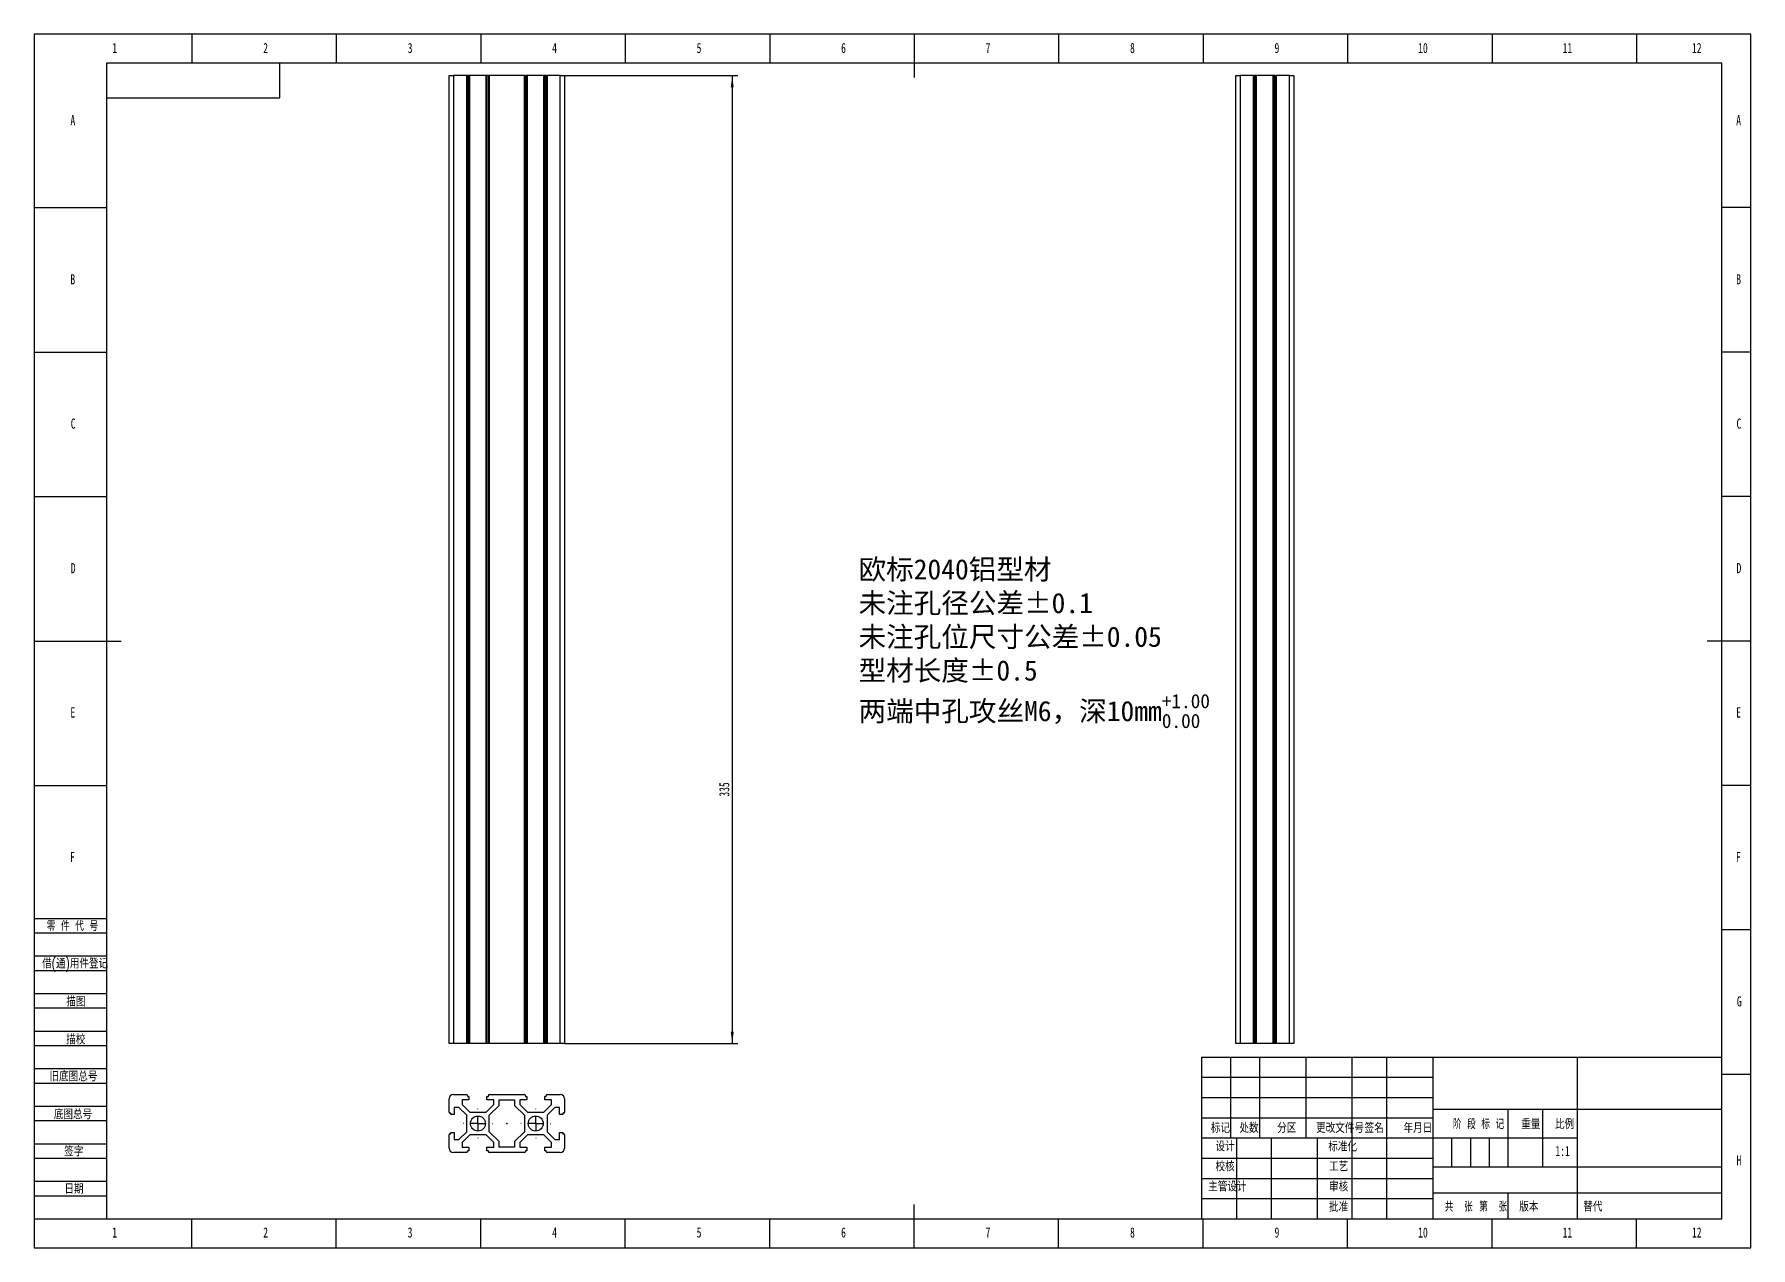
# Model space of a CAD drawing. Header units: millimetres. Extents: x 0 to 594, y 0 to 420.
import ezdxf

# ---------------------------------------------------------------- set-up
doc = ezdxf.new("R2010")
doc.units = ezdxf.units.MM
doc.header["$PDSIZE"] = -1
for name, color, linetype in [('10', 7, 'Continuous'), ('5', 7, 'Continuous'), ('SLD-0', 7, 'Continuous')]:
    doc.layers.add(name, color=color, linetype=linetype)
doc.styles.add('SLDTEXTSTYLE0', font='TXT', dxfattribs={"width": 0.7, "bigfont": 'bigfont'})
doc.styles.add('SLDTEXTSTYLE1', font='TXT', dxfattribs={"width": 0.614286, "bigfont": 'bigfont'})
doc.styles.add('SLDTEXTSTYLE2', font='TXT', dxfattribs={"width": 0.6, "bigfont": 'bigfont'})
doc.styles.add('SLDTEXTSTYLE3', font='TXT', dxfattribs={"width": 0.7})
doc.dimstyles.new('SLDDIMSTYLE0', dxfattribs={"dimtxt": 3.5, "dimasz": 4.08, "dimexe": 0, "dimexo": 0.0625, "dimgap": 0.875, "dimtad": 2, "dimrnd": 1e-09, "dimzin": 12, "dimdsep": 46, "dimtxsty": 'SLDTEXTSTYLE3', "dimsah": 1, "dimcen": 0.09, "dimadec": 0, "dimazin": 3, "dimtfac": 1, "dimtofl": 0, "dimtmove": 0, "dimatfit": 3, "dimfxl": 1, "dimfrac": 2, "dimtolj": 1, "dimtzin": 12, "dimarcsym": 0})

# ---------------------------------------------------------------- blocks, each defined once
blk = doc.blocks.new('_D')
at = {"layer": '10', "transparency": 16777216}
for p, q in [((183.53, 405.69), (243.53, 405.69)), ((241.53, 405.69), (241.53, 70.69)), ((183.53, 70.69), (243.53, 70.69))]:
    blk.add_line(p, q, dxfattribs=at)
for points in [[(241.53, 405.69), (241.02, 401.61), (242.04, 401.61)], [(241.53, 70.69), (242.04, 74.77), (241.02, 74.77)]]:
    blk.add_solid(points, dxfattribs=at)
at = {"layer": '10', "transparency": 16777216, "insert": (237.02, 156.11), "char_height": 3.5, "attachment_point": 1, "rotation": 90, "style": 'SLDTEXTSTYLE3'}
blk.add_mtext('335', dxfattribs=at)
blk = doc.blocks.new('SW_CENTERMARKSYMBOL_0')
at = {"layer": '10', "color": 0}
for p, q in [((-5, 0), (-5.1, 0)), ((0, 0), (-2.5, 0)), ((0, 5), (0, 5.1)), ((0, 0), (0, 2.5)), ((0, 0), (0, -2.5)), ((0, 0), (2.5, 0)), ((5, 0), (5.1, 0)), ((0, -5), (0, -5.1))]:
    blk.add_line(p, q, dxfattribs=at)
blk = doc.blocks.new('SW_CENTERMARKSYMBOL_1')
at = {"layer": '10', "color": 0}
for p, q in [((-5, 0), (-5.1, 0)), ((0, 0), (-2.5, 0)), ((0, 5), (0, 5.1)), ((0, 0), (0, 2.5)), ((0, 0), (0, -2.5)), ((0, 0), (2.5, 0)), ((5, 0), (5.1, 0)), ((0, -5), (0, -5.1))]:
    blk.add_line(p, q, dxfattribs=at)

msp = doc.modelspace()

# ---------------------------------------------------------------- linework, layer by layer
at = {"color": 7, "linetype": 'Continuous', "lineweight": 25}
for p, q in [((143.531, 70.689), (143.531, 405.689)), ((143.531, 405.689), (145.031, 405.689)), ((145.031, 405.689), (145.031, 70.689)), ((149.631, 405.689), (145.031, 405.689)), ((149.631, 70.689), (149.631, 405.689)), ((149.631, 405.689), (149.931, 405.689)), ((149.931, 405.689), (149.931, 70.689)), ((150.431, 405.689), (149.931, 405.689)), ((150.431, 70.689), (150.431, 405.689)), ((150.692, 405.689), (150.431, 405.689)), ((150.692, 70.689), (150.692, 405.689)), ((156.371, 405.689), (150.692, 405.689)), ((156.371, 70.689), (156.371, 405.689)), ((156.631, 405.689), (156.371, 405.689)), ((156.631, 70.689), (156.631, 405.689)), ((157.131, 405.689), (156.631, 405.689)), ((157.131, 70.689), (157.131, 405.689)), ((157.131, 405.689), (157.431, 405.689)), ((157.431, 405.689), (157.431, 70.689)), ((169.631, 405.689), (157.431, 405.689)), ((169.631, 70.689), (169.631, 405.689)), ((169.631, 405.689), (169.931, 405.689)), ((169.931, 405.689), (169.931, 70.689)), ((170.431, 405.689), (169.931, 405.689)), ((170.431, 70.689), (170.431, 405.689)), ((170.692, 405.689), (170.431, 405.689)), ((170.692, 70.689), (170.692, 405.689)), ((176.371, 405.689), (170.692, 405.689)), ((176.371, 70.689), (176.371, 405.689)), ((176.631, 405.689), (176.371, 405.689)), ((176.631, 70.689), (176.631, 405.689)), ((177.131, 405.689), (176.631, 405.689)), ((177.131, 70.689), (177.131, 405.689)), ((177.131, 405.689), (177.431, 405.689)), ((177.431, 405.689), (177.431, 70.689)), ((182.031, 405.689), (177.431, 405.689)), ((182.031, 70.689), (182.031, 405.689)), ((182.031, 405.689), (183.531, 405.689)), ((183.531, 405.689), (183.531, 70.689)), ((415.864, 70.689), (415.864, 405.689)), ((415.864, 405.689), (417.364, 405.689)), ((417.364, 405.689), (417.364, 70.689)), ((421.964, 405.689), (417.364, 405.689)), ((421.964, 70.689), (421.964, 405.689)), ((421.964, 405.689), (422.264, 405.689)), ((422.264, 405.689), (422.264, 70.689)), ((422.764, 405.689), (422.264, 405.689)), ((422.764, 70.689), (422.764, 405.689)), ((423.025, 405.689), (422.764, 405.689)), ((423.025, 70.689), (423.025, 405.689)), ((428.703, 405.689), (423.025, 405.689)), ((428.703, 70.689), (428.703, 405.689)), ((428.964, 405.689), (428.703, 405.689)), ((428.964, 70.689), (428.964, 405.689)), ((429.464, 405.689), (428.964, 405.689)), ((429.464, 70.689), (429.464, 405.689)), ((429.464, 405.689), (429.764, 405.689)), ((429.764, 405.689), (429.764, 70.689)), ((434.364, 405.689), (429.764, 405.689)), ((434.364, 70.689), (434.364, 405.689)), ((434.364, 405.689), (435.864, 405.689)), ((435.864, 405.689), (435.864, 70.689)), ((145.031, 70.689), (143.531, 70.689)), ((149.631, 70.689), (145.031, 70.689)), ((149.931, 70.689), (149.631, 70.689)), ((150.431, 70.689), (149.931, 70.689)), ((150.692, 70.689), (150.431, 70.689)), ((156.371, 70.689), (150.692, 70.689)), ((156.631, 70.689), (156.371, 70.689)), ((157.131, 70.689), (156.631, 70.689)), ((157.431, 70.689), (157.131, 70.689)), ((169.631, 70.689), (157.431, 70.689)), ((169.931, 70.689), (169.631, 70.689)), ((170.431, 70.689), (169.931, 70.689)), ((170.692, 70.689), (170.431, 70.689)), ((176.371, 70.689), (170.692, 70.689)), ((176.631, 70.689), (176.371, 70.689)), ((177.131, 70.689), (176.631, 70.689)), ((177.431, 70.689), (177.131, 70.689)), ((182.031, 70.689), (177.431, 70.689)), ((183.531, 70.689), (182.031, 70.689)), ((417.364, 70.689), (415.864, 70.689)), ((421.964, 70.689), (417.364, 70.689)), ((422.264, 70.689), (421.964, 70.689)), ((422.764, 70.689), (422.264, 70.689)), ((423.025, 70.689), (422.764, 70.689)), ((428.703, 70.689), (423.025, 70.689)), ((428.964, 70.689), (428.703, 70.689)), ((429.464, 70.689), (428.964, 70.689)), ((429.764, 70.689), (429.464, 70.689)), ((434.364, 70.689), (429.764, 70.689)), ((435.864, 70.689), (434.364, 70.689)), ((143.531, 46.874), (143.531, 51.474)), ((145.031, 52.974), (149.631, 52.974)), ((146.971, 48.474), (145.331, 48.474)), ((145.331, 48.474), (145.331, 46.074)), ((149.631, 45.813), (146.971, 48.474)), ((150.431, 51.174), (148.031, 51.174)), ((148.031, 51.174), (148.031, 49.535)), ((148.031, 49.535), (150.692, 46.874)), ((149.931, 52.674), (149.931, 52.374)), ((149.931, 52.374), (150.431, 52.374)), ((150.431, 52.374), (150.431, 51.174)), ((156.371, 46.874), (159.031, 49.535)), ((156.631, 51.174), (156.631, 52.374)), ((156.631, 52.374), (157.131, 52.374)), ((159.031, 51.174), (156.631, 51.174)), ((157.131, 52.374), (157.131, 52.674)), ((157.431, 52.974), (169.631, 52.974)), ((157.431, 45.813), (160.831, 49.213)), ((159.031, 49.535), (159.031, 51.174)), ((160.831, 51.174), (166.231, 51.174)), ((160.831, 49.213), (160.831, 51.174)), ((166.231, 51.174), (166.231, 49.213)), ((166.231, 49.213), (169.631, 45.813)), ((170.431, 51.174), (168.031, 51.174)), ((168.031, 51.174), (168.031, 49.535)), ((168.031, 49.535), (170.692, 46.874)), ((169.931, 52.674), (169.931, 52.374)), ((169.931, 52.374), (170.431, 52.374)), ((170.431, 52.374), (170.431, 51.174)), ((176.371, 46.874), (179.031, 49.535)), ((176.631, 51.174), (176.631, 52.374)), ((176.631, 52.374), (177.131, 52.374)), ((179.031, 51.174), (176.631, 51.174)), ((177.131, 52.374), (177.131, 52.674)), ((177.431, 52.974), (182.031, 52.974)), ((180.092, 48.474), (177.431, 45.813)), ((179.031, 49.535), (179.031, 51.174)), ((181.731, 48.474), (180.092, 48.474)), ((181.731, 46.074), (181.731, 48.474)), ((183.531, 51.474), (183.531, 46.874)), ((144.131, 46.574), (143.831, 46.574)), ((144.131, 46.074), (144.131, 46.574)), ((145.331, 46.074), (144.131, 46.074)), ((149.631, 40.135), (149.631, 45.813)), ((150.692, 46.874), (156.371, 46.874)), ((157.431, 40.135), (157.431, 45.813)), ((169.631, 45.813), (169.631, 40.135)), ((170.692, 46.874), (176.371, 46.874)), ((177.431, 45.813), (177.431, 40.135)), ((182.931, 46.074), (181.731, 46.074)), ((183.231, 46.574), (182.931, 46.574)), ((182.931, 46.574), (182.931, 46.074)), ((143.531, 34.474), (143.531, 39.074)), ((143.831, 39.374), (144.131, 39.374)), ((144.131, 39.374), (144.131, 39.874)), ((144.131, 39.874), (145.331, 39.874)), ((145.331, 39.874), (145.331, 37.474)), ((145.331, 37.474), (146.971, 37.474)), ((146.971, 37.474), (149.631, 40.135)), ((150.692, 39.074), (148.031, 36.413)), ((148.031, 36.413), (148.031, 34.774)), ((156.371, 39.074), (150.692, 39.074)), ((159.031, 36.413), (156.371, 39.074)), ((160.831, 36.735), (157.431, 40.135)), ((159.031, 34.774), (159.031, 36.413)), ((160.831, 34.774), (160.831, 36.735)), ((169.631, 40.135), (166.231, 36.735)), ((166.231, 36.735), (166.231, 34.774)), ((170.692, 39.074), (168.031, 36.413)), ((168.031, 36.413), (168.031, 34.774)), ((176.371, 39.074), (170.692, 39.074)), ((179.031, 36.413), (176.371, 39.074)), ((177.431, 40.135), (180.092, 37.474)), ((179.031, 34.774), (179.031, 36.413)), ((180.092, 37.474), (181.731, 37.474)), ((181.731, 37.474), (181.731, 39.874)), ((181.731, 39.874), (182.931, 39.874)), ((182.931, 39.874), (182.931, 39.374)), ((182.931, 39.374), (183.231, 39.374)), ((183.531, 39.074), (183.531, 34.474)), ((149.631, 32.974), (145.031, 32.974)), ((148.031, 34.774), (150.431, 34.774)), ((150.431, 33.574), (149.931, 33.574)), ((149.931, 33.574), (149.931, 33.274)), ((150.431, 34.774), (150.431, 33.574)), ((156.631, 33.574), (156.631, 34.774)), ((156.631, 34.774), (159.031, 34.774)), ((157.131, 33.574), (156.631, 33.574)), ((157.131, 33.274), (157.131, 33.574)), ((169.631, 32.974), (157.431, 32.974)), ((166.231, 34.774), (160.831, 34.774)), ((168.031, 34.774), (170.431, 34.774)), ((170.431, 33.574), (169.931, 33.574)), ((169.931, 33.574), (169.931, 33.274)), ((170.431, 34.774), (170.431, 33.574)), ((176.631, 33.574), (176.631, 34.774)), ((176.631, 34.774), (179.031, 34.774)), ((177.131, 33.574), (176.631, 33.574)), ((177.131, 33.274), (177.131, 33.574)), ((182.031, 32.974), (177.431, 32.974))]:
    msp.add_line(p, q, dxfattribs=at)
at = {"color": 7, "linetype": 'Continuous'}
for q in [(163.593, 42.974), (163.531, 42.851)]:
    msp.add_line((163.531, 42.974), q, dxfattribs=at)
at = {"color": 7, "linetype": 'Continuous', "lineweight": 25}
for centre in [(153.531, 42.974), (173.531, 42.974)]:
    msp.add_circle(centre, 2.6, dxfattribs=at)
for centre, radius, start, end in [((145.031, 51.474), 1.5, 90, 180), ((149.631, 52.674), 0.3, 0, 90), ((157.431, 52.674), 0.3, 90, 180), ((169.631, 52.674), 0.3, 0, 90), ((177.431, 52.674), 0.3, 90, 180), ((182.031, 51.474), 1.5, 0, 90), ((143.831, 46.874), 0.3, 180, 270), ((183.231, 46.874), 0.3, 270, 0), ((143.831, 39.074), 0.3, 90, 180), ((183.231, 39.074), 0.3, 0, 90), ((145.031, 34.474), 1.5, 180, 270), ((149.631, 33.274), 0.3, 270, 360), ((157.431, 33.274), 0.3, 180, 270), ((169.631, 33.274), 0.3, 270, 0), ((177.431, 33.274), 0.3, 180, 270), ((182.031, 34.474), 1.5, 270, 0)]:
    msp.add_arc(centre, radius, start, end, dxfattribs=at)
at = {"color": 7, "linetype": 'Continuous'}
msp.add_point((163.531, 42.974), dxfattribs=at)
at = {"layer": '5', "color": 7}
for p, q in [((594.005, 420), (0, 420)), ((0, 420), (0, 0)), ((594.005, 0), (594.005, 420)), ((0, 114), (25, 114)), ((0, 109), (25, 109)), ((0, 101), (25, 101)), ((0, 96), (25, 96)), ((0, 88), (25, 88)), ((0, 83), (25, 83)), ((0, 75), (25, 75)), ((0, 70), (25, 70)), ((0, 62), (25, 62)), ((0, 57), (25, 57)), ((404, 59), (484, 59)), ((0, 49), (25, 49)), ((404, 52), (484, 52)), ((0, 44), (25, 44)), ((0, 36), (25, 36)), ((490.5, 38), (490.5, 28)), ((497, 38), (497, 28)), ((503.5, 38), (503.5, 28)), ((0, 31), (25, 31)), ((0, 23), (25, 23)), ((0, 18), (25, 18)), ((0, 0), (594.005, 0))]:
    msp.add_line(p, q, dxfattribs=at)
at = {"layer": '5'}
for p, q in [((54.5, 420), (54.5, 410)), ((104.5, 420), (104.5, 410)), ((154.5, 420), (154.5, 410)), ((204.5, 420), (204.5, 410)), ((254.5, 420), (254.5, 410)), ((354.5, 420), (354.5, 410)), ((404.5, 420), (404.5, 410)), ((454.5, 420), (454.5, 410)), ((504.5, 420), (504.5, 410)), ((554.5, 420), (554.5, 410)), ((0, 360), (25, 360)), ((594.005, 360), (584.005, 360)), ((0, 310), (25, 310)), ((594.005, 310), (584.005, 310)), ((0, 260), (25, 260)), ((594.005, 260), (584.005, 260)), ((0, 160), (25, 160)), ((594.005, 160), (584.005, 160)), ((594.005, 110), (584.005, 110)), ((594.005, 60), (584.005, 60)), ((54.5, 0), (54.5, 10)), ((104.5, 0), (104.5, 10)), ((154.5, 0), (154.5, 10)), ((204.5, 0), (204.5, 10)), ((254.5, 0), (254.5, 10)), ((354.5, 0), (354.5, 10)), ((404.5, 0), (404.5, 10)), ((454.5, 0), (454.5, 10)), ((504.5, 0), (504.5, 10)), ((554.5, 0), (554.5, 10))]:
    msp.add_line(p, q, dxfattribs=at)
at = {"layer": '5', "lineweight": 25}
for p, q in [((304.503, 420), (304.503, 405)), ((0, 210), (30, 210)), ((594.005, 210), (579.005, 210)), ((304.503, 0), (304.503, 15))]:
    msp.add_line(p, q, dxfattribs=at)
at = {"layer": '5', "color": 7, "lineweight": 25}
for p, q in [((584.005, 410), (25, 410)), ((25, 410), (25, 10)), ((85, 398), (85, 410)), ((584.005, 10), (584.005, 410)), ((25, 398), (85, 398)), ((404, 66), (584, 66)), ((404, 66), (404, 10)), ((414, 66), (414, 38)), ((424, 66), (424, 38)), ((440, 66), (440, 38)), ((456, 66), (456, 10)), ((468, 66), (468, 38)), ((484, 66), (484, 10)), ((534, 66), (534, 38)), ((484, 48), (584, 48)), ((510, 48), (510, 28)), ((522, 48), (522, 28)), ((404, 45), (484, 45)), ((404, 38), (534, 38)), ((416, 38), (416, 10)), ((428, 38), (428, 10)), ((444, 38), (444, 10)), ((468, 38), (468, 10)), ((534, 38), (534, 10)), ((404, 31), (484, 31)), ((404, 24), (484, 24)), ((484, 28), (584, 28)), ((484.005, 18.985), (584.005, 18.985)), ((510, 18.985), (510, 10)), ((404, 17), (484, 17)), ((0, 10), (584.005, 10))]:
    msp.add_line(p, q, dxfattribs=at)

# ---------------------------------------------------------------- block references
at = {"layer": '10'}
for name, p in [('SW_CENTERMARKSYMBOL_0', (153.531, 42.974)), ('SW_CENTERMARKSYMBOL_1', (173.531, 42.974))]:
    msp.add_blockref(name, p, dxfattribs=at)

# ---------------------------------------------------------------- texts
at = {"insert": (285.25, 238.313), "char_height": 7, "attachment_point": 1}
msp.add_mtext_dynamic_manual_height_columns('{\\fSimSun|b0|i0|c134|p2;欧标}2040{\\fSimSun|b0|i0|c134|p2;铝型材\\P未注孔径公差%%P0.1\\P未注孔位尺寸公差%%P0.05\\P型材长度%%P0.5\\P\\A1;两端中孔攻丝M6，深10mm\\H0.7x;\\S+1.00^ 0.00;}', width=156.96189, gutter_width=17.5, heights=[79.929], dxfattribs=at)
at = {"layer": '10', "char_height": 3.5, "attachment_point": 2}
for s, insert, style in [('1', (27.794, 417.018), 'SLDTEXTSTYLE3'), ('2', (80.044, 417.018), 'SLDTEXTSTYLE3'), ('3', (130.044, 417.018), 'SLDTEXTSTYLE3'), ('4', (180.044, 417.018), 'SLDTEXTSTYLE3'), ('5', (230.044, 417.018), 'SLDTEXTSTYLE3'), ('6', (280.047, 417.018), 'SLDTEXTSTYLE3'), ('7', (330.047, 417.018), 'SLDTEXTSTYLE3'), ('8', (380.047, 417.018), 'SLDTEXTSTYLE3'), ('9', (430.047, 417.018), 'SLDTEXTSTYLE3'), ('10', (480.589, 417.018), 'SLDTEXTSTYLE3'), ('11', (530.589, 417.018), 'SLDTEXTSTYLE3'), ('12', (575.344, 417.018), 'SLDTEXTSTYLE3'), ('A', (13.32, 392.018), 'SLDTEXTSTYLE3'), ('A', (589.83, 392.018), 'SLDTEXTSTYLE3'), ('B', (13.32, 336.974), 'SLDTEXTSTYLE3'), ('B', (589.83, 336.974), 'SLDTEXTSTYLE3'), ('C', (13.427, 287.018), 'SLDTEXTSTYLE3'), ('C', (589.937, 287.018), 'SLDTEXTSTYLE3'), ('D', (13.43, 236.974), 'SLDTEXTSTYLE3'), ('D', (589.94, 236.974), 'SLDTEXTSTYLE3'), ('E', (13.318, 187.018), 'SLDTEXTSTYLE3'), ('E', (589.828, 187.018), 'SLDTEXTSTYLE3'), ('F', (13.224, 136.974), 'SLDTEXTSTYLE3'), ('F', (589.734, 136.974), 'SLDTEXTSTYLE3'), ('G', (590.049, 87.018), 'SLDTEXTSTYLE3'), ('H', (589.94, 32.018), 'SLDTEXTSTYLE3'), ('主管设计', (412.882, 22.944), 'SLDTEXTSTYLE0'), ('1', (27.794, 7.018), 'SLDTEXTSTYLE3'), ('2', (80.044, 7.018), 'SLDTEXTSTYLE3'), ('3', (130.044, 7.018), 'SLDTEXTSTYLE3'), ('4', (180.044, 7.018), 'SLDTEXTSTYLE3'), ('5', (230.044, 7.018), 'SLDTEXTSTYLE3'), ('6', (280.047, 7.018), 'SLDTEXTSTYLE3'), ('7', (330.047, 7.018), 'SLDTEXTSTYLE3'), ('8', (380.047, 7.018), 'SLDTEXTSTYLE3'), ('9', (430.047, 7.018), 'SLDTEXTSTYLE3'), ('10', (480.589, 7.018), 'SLDTEXTSTYLE3'), ('11', (530.589, 7.018), 'SLDTEXTSTYLE3'), ('12', (575.344, 7.018), 'SLDTEXTSTYLE3')]:
    msp.add_mtext(s, dxfattribs=dict(at, insert=insert, style=style))
at = {"layer": '10', "color": 7, "char_height": 3.5}
for s, insert, attachment_point, style in [('零 件 代 号', (4.285, 113.124), 1, 'SLDTEXTSTYLE1'), ('借(通)用件登记', (2.735, 100.137), 1, 'SLDTEXTSTYLE0'), ('描图', (14.373, 86.983), 2, 'SLDTEXTSTYLE0'), ('描校', (14.341, 73.881), 2, 'SLDTEXTSTYLE0'), ('旧底图总号', (5.262, 61.089), 1, 'SLDTEXTSTYLE0'), ('底图总号', (6.762, 47.975), 1, 'SLDTEXTSTYLE0'), ('标记', (410.488, 43.232), 2, 'SLDTEXTSTYLE0'), ('处数', (420.388, 43.232), 2, 'SLDTEXTSTYLE0'), ('分区', (433.438, 43.232), 2, 'SLDTEXTSTYLE0'), ('更改文件号', (451.892, 43.232), 2, 'SLDTEXTSTYLE0'), ('签名', (463.685, 43.232), 2, 'SLDTEXTSTYLE0'), ('年月日', (478.85, 43.232), 2, 'SLDTEXTSTYLE0'), ('阶 段 标 记', (499.812, 44.569), 2, 'SLDTEXTSTYLE1'), ('重量', (517.897, 44.569), 2, 'SLDTEXTSTYLE0'), ('比例', (529.598, 44.569), 2, 'SLDTEXTSTYLE0'), ('设计', (412.083, 36.867), 2, 'SLDTEXTSTYLE0'), ('标准化', (452.799, 36.802), 2, 'SLDTEXTSTYLE0'), ('签字', (13.648, 35.109), 2, 'SLDTEXTSTYLE0'), ('校核', (412.082, 29.921), 2, 'SLDTEXTSTYLE0'), ('工艺', (451.407, 29.921), 2, 'SLDTEXTSTYLE0'), ('日期', (13.725, 22.148), 2, 'SLDTEXTSTYLE0'), ('审核', (451.407, 22.944), 2, 'SLDTEXTSTYLE0'), ('批准', (451.389, 15.957), 2, 'SLDTEXTSTYLE0'), ('共  张', (492.948, 15.997), 2, 'SLDTEXTSTYLE2'), ('第  张', (504.897, 15.997), 2, 'SLDTEXTSTYLE2'), ('版本', (517.234, 15.997), 2, 'SLDTEXTSTYLE0')]:
    msp.add_mtext(s, dxfattribs=dict(at, insert=insert, attachment_point=attachment_point, style=style))
at = {"layer": 'SLD-0', "char_height": 3.5}
for s, insert, attachment_point, style in [('1:1', (528.924, 35.237), 2, 'SLDTEXTSTYLE3'), ('替代', (536.078, 15.997), 1, 'SLDTEXTSTYLE0')]:
    msp.add_mtext(s, dxfattribs=dict(at, insert=insert, attachment_point=attachment_point, style=style))

# ---------------------------------------------------------------- dimensions: what is measured, and where the dimension line sits
at = {"layer": '10'}
dim = msp.add_linear_dim(base=(241.531, 70.689), p1=(183.531, 405.689), p2=(183.531, 70.689), angle=90, dimstyle='SLDDIMSTYLE0', dxfattribs=at)
dim.commit()
dim.dimension.update_dxf_attribs({"geometry": '_D', "text_midpoint": (241.531, 158.416), "dimtype": 160})

doc.saveas('drawing.dxf')
